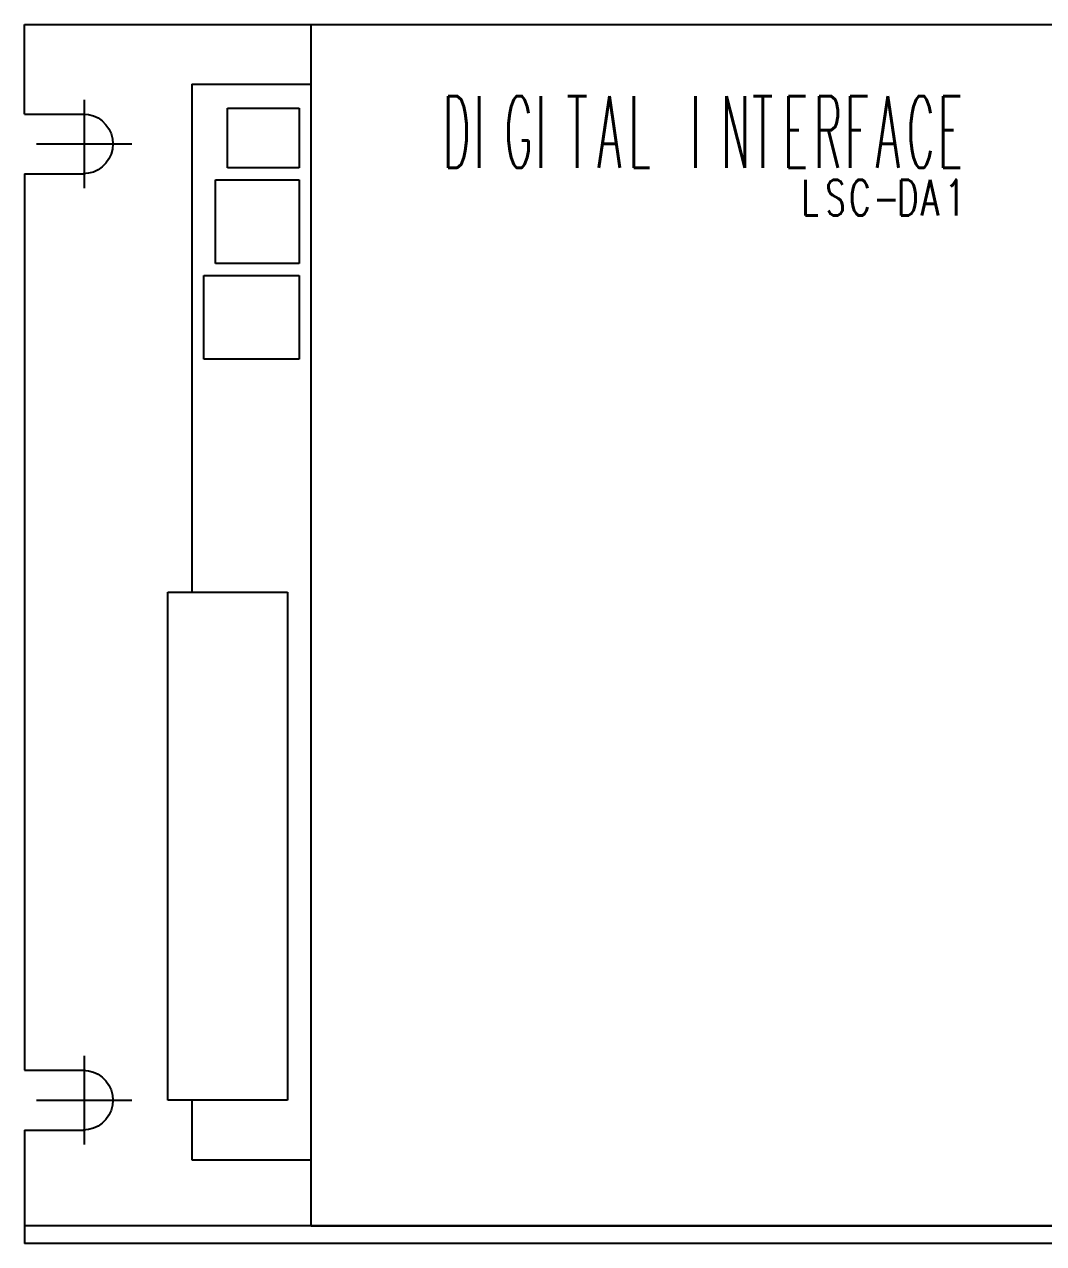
# Model space of a CAD drawing. Extents: x 1329 to 1605, y 497 to 704.
# Drawn here: x 1434.7 to 1519.9, y 496.7 to 598.7 of the extents above; entities that cross this region are included whole.
import ezdxf

# ---------------------------------------------------------------- set-up
doc = ezdxf.new("R2010")
doc.units = 0
doc.layers.add('LSC-DA1', color=7, linetype='CONTINUOUS')
doc.styles.get("Standard").update_dxf_attribs({"font": 'txt', "bigfont": 'extfont2.shx'})

# ---------------------------------------------------------------- blocks, each defined once
blk = doc.blocks.new('A$C54134F2F')
at = {"layer": 'LSC-DA1'}
for p, q in [((0, 102), (150, 102)), ((0, 94.5), (0, 102)), ((24, 1.6), (24, 102)), ((14, 97), (24, 97)), ((14, 97), (14, 54.5)), ((14, 97), (24, 97)), ((5, 95.7), (5, 88.3)), ((17, 90), (17, 95)), ((17, 95), (23, 95)), ((23, 95), (23, 90)), ((0, 94.5), (4.93, 94.5)), ((4.93, 94.5), (5.36, 94.46)), ((5.36, 94.46), (5.78, 94.35)), ((5.78, 94.35), (6.17, 94.17)), ((6.17, 94.17), (6.52, 93.92)), ((6.52, 93.92), (6.82, 93.61)), ((6.82, 93.61), (7.07, 93.25)), ((7.07, 93.25), (7.25, 92.86)), ((7.25, 92.86), (7.36, 92.43)), ((1, 92), (9, 92)), ((7.36, 92.43), (7.4, 92)), ((7.4, 92), (7.36, 91.57)), ((7.25, 91.14), (7.07, 90.75)), ((7.36, 91.57), (7.25, 91.14)), ((6.17, 89.83), (5.78, 89.65)), ((6.52, 90.08), (6.17, 89.83)), ((6.82, 90.39), (6.52, 90.08)), ((7.07, 90.75), (6.82, 90.39)), ((23, 90), (17, 90)), ((0, 89.5), (0, 14.5)), ((0, 89.5), (4.93, 89.5)), ((5.36, 89.54), (4.93, 89.5)), ((5.78, 89.65), (5.36, 89.54)), ((16, 82), (16, 89)), ((16, 89), (23, 89)), ((23, 89), (23, 82)), ((23, 82), (16, 82)), ((15, 74), (15, 81)), ((15, 81), (23, 81)), ((23, 81), (23, 74)), ((23, 74), (15, 74)), ((12, 12), (12, 54.5)), ((12, 54.5), (22, 54.5)), ((22, 54.5), (22, 12)), ((5, 15.7), (5, 8.3)), ((0, 14.5), (4.93, 14.5)), ((4.93, 14.5), (5.36, 14.46)), ((5.36, 14.46), (5.78, 14.35)), ((5.78, 14.35), (6.17, 14.17)), ((6.17, 14.17), (6.52, 13.92)), ((6.52, 13.92), (6.82, 13.61)), ((6.82, 13.61), (7.07, 13.25)), ((7.07, 13.25), (7.25, 12.86)), ((7.25, 12.86), (7.36, 12.43)), ((7.36, 12.43), (7.4, 12)), ((1, 12), (9, 12)), ((7.36, 11.57), (7.25, 11.14)), ((7.4, 12), (7.36, 11.57)), ((22, 12), (12, 12)), ((14, 12), (14, 7)), ((6.82, 10.39), (6.52, 10.08)), ((7.07, 10.75), (6.82, 10.39)), ((7.25, 11.14), (7.07, 10.75)), ((0, 9.5), (0, 0)), ((0, 9.5), (4.93, 9.5)), ((5.36, 9.54), (4.93, 9.5)), ((5.78, 9.65), (5.36, 9.54)), ((6.17, 9.83), (5.78, 9.65)), ((6.52, 10.08), (6.17, 9.83)), ((14, 7), (24, 7)), ((150, 1.5), (0, 1.5)), ((24, 1.5), (138, 1.5)), ((150, 0), (0, 0))]:
    blk.add_line(p, q, dxfattribs=at)
for s, height, width, p in [('D', 6, 0.431, (35, 90)), ('I', 6, 0.431, (37.59, 90)), ('G', 6, 0.431, (40.18, 90)), ('I', 6, 0.431, (42.76, 90)), ('T', 6, 0.431, (45.35, 90)), ('A', 6, 0.431, (47.94, 90)), ('L', 6, 0.431, (50.53, 90)), ('I', 6, 0.431, (55.71, 90)), ('N', 6, 0.431, (58.29, 90)), ('T', 6, 0.431, (60.88, 90)), ('E', 6, 0.431, (63.47, 90)), ('R', 6, 0.431, (66.06, 90)), ('F', 6, 0.431, (68.65, 90)), ('A', 6, 0.431, (71.24, 90)), ('C', 6, 0.431, (73.82, 90)), ('E', 6, 0.431, (76.41, 90)), ('L', 3, 0.666, (65, 86)), ('S', 3, 0.666, (67, 86)), ('C', 3, 0.666, (69, 86)), ('D', 3, 0.666, (73, 86)), ('A', 3, 0.666, (75, 86)), ('1', 3, 0.666, (77, 86)), ('-', 3, 0.666, (71, 86))]:
    blk.add_text(s, height=height, dxfattribs=dict(at, width=width)).set_placement(p)

msp = doc.modelspace()

# ---------------------------------------------------------------- block references
at = {"layer": 'LSC-DA1'}
msp.add_blockref('A$C54134F2F', (1434.656, 496.74), dxfattribs=at)

doc.saveas('drawing.dxf')
